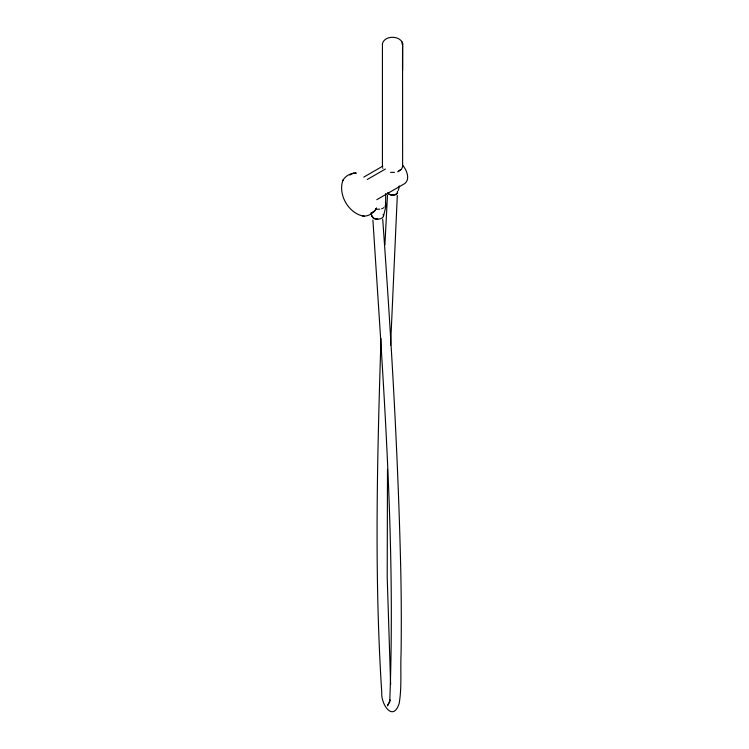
<?xml version="1.0" encoding="UTF-8"?>
<svg xmlns="http://www.w3.org/2000/svg" width="749" height="749" viewBox="0 0 749 749"><rect width="100%" height="100%" fill="white"/><g stroke="black" fill="none" stroke-linecap="round" stroke-linejoin="round"><path stroke-width="1.12" d="M402.531 69.826L402.559 43.152C399.723 35.203 384.48 35.306 382.43 43.723L382.43 166.643M402.531 70.996L402.559 43.152L402.616 166.643L401.417 169.386L398.131 171.484M387.486 469.305L387.205 577.114L390.641 684.539M390.594 345.074L397.307 195.452M380.988 338.576C377.281 456.59 374.116 574.923 381.775 692.816C380.913 704.341 393.113 722.485 399.17 703.423C401.979 687.058 400.284 670.261 401.071 653.718C401.455 626.754 401.342 599.79 400.818 572.835C398.187 454.821 391.156 336.947 382.711 219.223M384.911 244.754L387.495 195.115M398.356 190.433L399.283 185.921M383.488 216.18L385.988 206.069L385.426 202.211M388.066 704.154L387.542 705.904L388.188 704.2M342.873 180.453C337.818 194.646 348.641 213.399 363.462 216.115M342.967 180.266C345.326 175.968 350.485 173.103 355.354 173.113M342.555 181.089L343.295 179.62M400.593 169.48L397.916 171.821M385.033 206.518L385.641 204.749L385.641 193.514M376.054 208.98C373.517 213.474 367.956 216.611 362.759 216.077M375.043 210.422L375.577 209.739M389.723 702.234L388.684 703.517L390.06 699.884L389.761 701.326C395.781 540.834 383.151 380.136 372.918 220.019M349.923 175.126L350.569 174.592M374.453 211.031L371.607 212.679M383.301 208.016L383.994 207.557M363.789 177.101L382.833 166.109M367.272 179.498L385.379 169.04M376.831 199.683L404.881 183.486C410.461 178.777 406.548 169.957 402.765 165.295M351.253 174.143L353.603 173.272M381.644 208.746L382.514 208.409M379.724 209.205L375.586 209.205M394.489 172.354L390.547 172.354M353.715 173.113L356.271 173.169L355.569 173.131M363.677 216.133L364.407 216.171M382.617 167.776L382.861 168.328M370.98 212.81L371.813 216.18M402.176 42.028L402.185 44.35M397.391 191.295A5.046 2.912 0 0 1 393.824 194.862A5.046 2.912 0 0 1 387.645 192.802M383.095 214.439A5.889 3.399 0 0 1 378.423 219.111A5.889 3.399 0 0 1 371.813 215.291M397.485 192.362A4.915 3.043 3.2 0 1 393.525 195.208A4.915 3.043 3.2 0 1 388.038 193.195M377.842 219.101A4.915 2.753 -4.2 0 1 372.684 216.761M376.475 208.156L375.726 209.626L376.475 208.156"/></g></svg>
